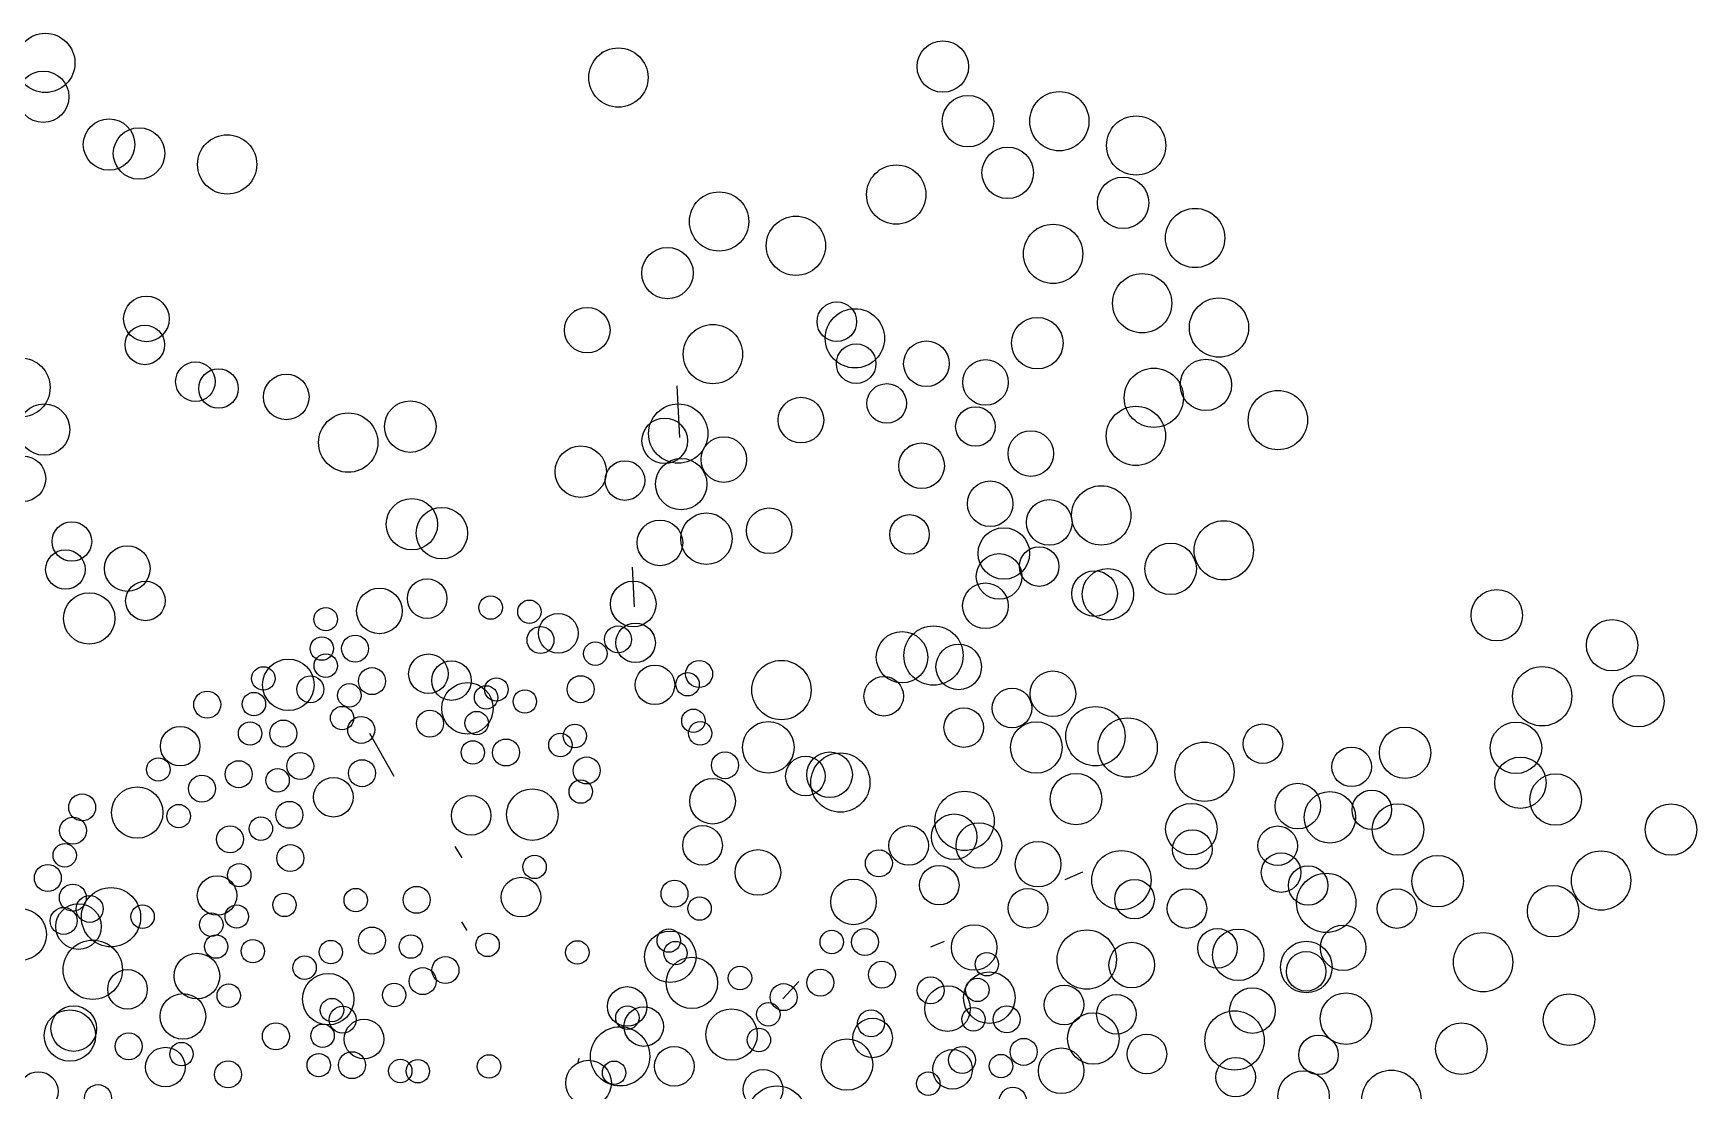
# Model space of a CAD drawing. Header units: millimetres. Extents: x 441156 to 441876, y 4514765 to 4515211.
# Drawn here: x 441453.253 to 441454.25, y 4514837.78 to 4514838.413 of the extents above; entities that cross this region are included whole.
import ezdxf

# ---------------------------------------------------------------- set-up
doc = ezdxf.new("R2010")
doc.units = ezdxf.units.MM
doc.layers.add('01_piscinas', color=254, linetype='Continuous')

msp = doc.modelspace()

# ---------------------------------------------------------------- linework, layer by layer
at = {"layer": '01_piscinas'}
for p, q in [((441453.59404336, 4514838.40156141, 0.00000053), (441453.59738083, 4514838.4030083, 0.00000053)), ((441453.85462649, 4514838.29595524, 0.00000053), (441453.85796396, 4514838.29740213, 0.00000053)), ((441453.57767797, 4514838.24679748, 0.00000053), (441453.58024525, 4514838.24791048, 0.00000053)), ((441453.64084923, 4514838.17105001, 0.00000053), (441453.63931939, 4514838.20201461, 0.00000053)), ((441453.77812653, 4514838.16556197, 0.00000053), (441453.78069381, 4514838.16667496, 0.00000053)), ((441453.61368248, 4514838.06948102, 0.00000053), (441453.61250569, 4514838.09329994, 0.00000053)), ((441453.46964601, 4514837.9678014, 0.00000053), (441453.45500595, 4514837.99371759, 0.00000053)), ((441453.50601955, 4514837.92589268, 0.00000053), (441453.51018609, 4514837.91907321, 0.00000053)), ((441453.76179866, 4514837.92394049, 0.00000053), (441453.76333851, 4514837.92333201, 0.00000053)), ((441453.87185982, 4514837.90618126, 0.00000053), (441453.88253972, 4514837.91081131, 0.00000053)), ((441453.50996734, 4514837.88089846, 0.00000053), (441453.51317238, 4514837.87565271, 0.00000053)), ((441453.79138294, 4514837.86573583, 0.00000053), (441453.79959825, 4514837.8692974, 0.00000053)), ((441453.70267284, 4514837.83468563, 0.00000053), (441453.71214645, 4514837.845144, 0.00000053)), ((441453.81167816, 4514837.80608208, 0.00000053), (441453.81321801, 4514837.80547359, 0.00000053)), ((441453.58037362, 4514837.79917656, 0.00000053), (441453.57951977, 4514837.7956407, 0.00000053))]:
    msp.add_line(p, q, dxfattribs=at)
for centre, radius in [((441453.26057129, 4514838.39536438, 0.00000053), 0.01775907), ((441453.60407618, 4514838.38659217, 0.00000053), 0.01775907), ((441453.79855041, 4514838.39318805, 0.00000053), 0.01541533), ((441453.25932328, 4514838.3750896, 0.00000053), 0.01541533), ((441453.81364196, 4514838.36048705, 0.00000053), 0.01541533), ((441453.86840645, 4514838.36045651, 0.00000053), 0.01775907), ((441453.29875641, 4514838.34646653, 0.00000053), 0.01541533), ((441453.91444678, 4514838.34590381, 0.00000053), 0.01775907), ((441453.31673359, 4514838.34112736, 0.00000053), 0.01541533), ((441453.3695703, 4514838.33456666, 0.00000053), 0.01775907), ((441453.83743818, 4514838.32953959, 0.00000053), 0.01541533), ((441453.77061599, 4514838.31650387, 0.00000053), 0.01775907), ((441453.90659157, 4514838.31155866, 0.00000053), 0.01541533), ((441453.66446488, 4514838.30036978, 0.00000053), 0.01775907), ((441453.71050521, 4514838.28581708, 0.00000053), 0.01775907), ((441453.94977928, 4514838.29047444, 0.00000053), 0.01775907), ((441453.86465931, 4514838.280986, 0.00000053), 0.01775907), ((441453.6334966, 4514838.26945286, 0.00000053), 0.01541533), ((441453.91805841, 4514838.25138027, 0.00000053), 0.01775907), ((441453.32116099, 4514838.24203054, 0.00000053), 0.01366082), ((441453.73499108, 4514838.24035644, 0.00000053), 0.01185795), ((441453.96409874, 4514838.23682757, 0.00000053), 0.01775907), ((441453.58539552, 4514838.23528268, 0.00000053), 0.01366082), ((441453.7458377, 4514838.23038771, 0.00000053), 0.01775907), ((441453.85519197, 4514838.22749515, 0.00000053), 0.01541533), ((441453.32020098, 4514838.22643455, 0.00000053), 0.01185795), ((441453.66071774, 4514838.22089927, 0.00000053), 0.01775907), ((441453.74659997, 4514838.21520182, 0.00000053), 0.01185795), ((441453.7887265, 4514838.21517833, 0.00000053), 0.01366082), ((441453.2456808, 4514838.2008926, 0.00000053), 0.01775907), ((441453.35053416, 4514838.2044168, 0.00000053), 0.01185795), ((441453.36436276, 4514838.20030975, 0.00000053), 0.01185795), ((441453.82414214, 4514838.20398394, 0.00000053), 0.01366082), ((441453.92504801, 4514838.19476362, 0.00000053), 0.01775907), ((441453.95624353, 4514838.20248241, 0.00000053), 0.01541533), ((441453.40500638, 4514838.19526306, 0.00000053), 0.01366082), ((441453.76490475, 4514838.19139608, 0.00000053), 0.01185795), ((441453.47933961, 4514838.17749135, 0.00000053), 0.01541533), ((441453.71350307, 4514838.18136861, 0.00000053), 0.01366082), ((441453.99943124, 4514838.1813982, 0.00000053), 0.01775907), ((441453.2597971, 4514838.17571441, 0.00000053), 0.01541533), ((441453.44213724, 4514838.1678949, 0.00000053), 0.01775907), ((441453.63184836, 4514838.16895777, 0.00000053), 0.01366082), ((441453.63993436, 4514838.17331252, 0.00000053), 0.01775907), ((441453.81809967, 4514838.17756459, 0.00000053), 0.01185795), ((441453.91431128, 4514838.17190976, 0.00000053), 0.01775907), ((441453.85132098, 4514838.16134596, 0.00000053), 0.01366082), ((441453.58153816, 4514838.15048597, 0.00000053), 0.01541533), ((441453.667264, 4514838.15776338, 0.00000053), 0.01366082), ((441453.78584409, 4514838.15404717, 0.00000053), 0.01366082), ((441453.24711228, 4514838.14626923, 0.00000053), 0.01366082), ((441453.60802662, 4514838.14517552, 0.00000053), 0.01185795), ((441453.64174458, 4514838.14305233, 0.00000053), 0.01541533), ((441453.82692032, 4514838.13127353, 0.00000053), 0.01366082), ((441453.8935279, 4514838.124323, 0.00000053), 0.01775907), ((441453.48032236, 4514838.11899704, 0.00000053), 0.01541533), ((441453.86233596, 4514838.12007914, 0.00000053), 0.01366082), ((441453.49829954, 4514838.11365788, 0.00000053), 0.01541533), ((441453.65683613, 4514838.11035134, 0.00000053), 0.01541533), ((441453.69444285, 4514838.1151254, 0.00000053), 0.01366082), ((441453.77856151, 4514838.11290036, 0.00000053), 0.01185795), ((441453.27648545, 4514838.10865549, 0.00000053), 0.01185795), ((441453.62896595, 4514838.10782661, 0.00000053), 0.01366082), ((441453.83513169, 4514838.10149646, 0.00000053), 0.01541533), ((441453.96694073, 4514838.10337071, 0.00000053), 0.01775907), ((441453.27259934, 4514838.09188144, 0.00000053), 0.01185795), ((441453.30970677, 4514838.09243686, 0.00000053), 0.01366082), ((441453.85629348, 4514838.09365979, 0.00000053), 0.01185795), ((441453.93510351, 4514838.09227678, 0.00000053), 0.01541533), ((441453.83229693, 4514838.08772226, 0.00000053), 0.01366082), ((441453.89748765, 4514838.07704031, 0.00000053), 0.01541533), ((441453.32056546, 4514838.07306902, 0.00000053), 0.01185795), ((441453.48944431, 4514838.0744359, 0.00000053), 0.01185795), ((441453.61297874, 4514838.07122141, 0.00000053), 0.01366082), ((441453.8240379, 4514838.07014237, 0.00000053), 0.01366082), ((441453.8895148, 4514838.07744116, 0.00000053), 0.01366082), ((441453.28689642, 4514838.06256994, 0.00000053), 0.01541533), ((441453.4608271, 4514838.06705401, 0.00000053), 0.01366082), ((441453.52751318, 4514838.06907062, 0.00000053), 0.00701654), ((441453.55072059, 4514838.06659433, 0.00000053), 0.00701654), ((441454.13060078, 4514838.06447598, 0.00000053), 0.01541533), ((441453.42862857, 4514838.06214282, 0.00000053), 0.00701654), ((441453.56805858, 4514838.05366253, 0.00000053), 0.01185795), ((441453.44624475, 4514838.04450698, 0.00000053), 0.00808333), ((441453.55738236, 4514838.04961583, 0.00000053), 0.00808333), ((441453.60383672, 4514838.04998814, 0.00000053), 0.00808333), ((441453.61437121, 4514838.04794435, 0.00000053), 0.01185795), ((441453.7741057, 4514838.03931488, 0.00000053), 0.01541533), ((441453.79297345, 4514838.04033872, 0.00000053), 0.01775907), ((441454.19975417, 4514838.04649504, 0.00000053), 0.01541533), ((441453.42632694, 4514838.04452351, 0.00000053), 0.00701654), ((441453.59025449, 4514838.04146233, 0.00000053), 0.00701654), ((441453.80805069, 4514838.03353717, 0.00000053), 0.01366082), ((441453.39126445, 4514838.02663973, 0.00000053), 0.00701654), ((441453.4062396, 4514838.02280196, 0.00000053), 0.01541533), ((441453.42866163, 4514838.03425208, 0.00000053), 0.00701654), ((441453.45637908, 4514838.02500505, 0.00000053), 0.00808333), ((441453.49020027, 4514838.02944028, 0.00000053), 0.01185795), ((441453.50402887, 4514838.02533323, 0.00000053), 0.01185795), ((441453.6259801, 4514838.02278973, 0.00000053), 0.01185795), ((441453.6524758, 4514838.02927431, 0.00000053), 0.00808333), ((441453.70180354, 4514838.01967786, 0.00000053), 0.01775907), ((441454.15782191, 4514838.01592239, 0.00000053), 0.01775907), ((441453.41946107, 4514838.02013533, 0.00000053), 0.00808333), ((441453.44279685, 4514838.01647923, 0.00000053), 0.00701654), ((441453.51360064, 4514838.00868848, 0.00000053), 0.01541533), ((441453.52477334, 4514838.01527276, 0.00000053), 0.00701654), ((441453.53097017, 4514838.0199993, 0.00000053), 0.00701654), ((441453.5814262, 4514838.02018962, 0.00000053), 0.00808333), ((441453.64554866, 4514838.02315052, 0.00000053), 0.00701654), ((441453.76313053, 4514838.01597829, 0.00000053), 0.01185795), ((441453.8645221, 4514838.01742002, 0.00000053), 0.01366082), ((441454.21550365, 4514838.0130217, 0.00000053), 0.01541533), ((441453.35759285, 4514838.01094958, 0.00000053), 0.00808333), ((441453.38559684, 4514838.01125765, 0.00000053), 0.00701654), ((441453.54798075, 4514838.01279647, 0.00000053), 0.00701654), ((441453.84003193, 4514838.00888623, 0.00000053), 0.01185795), ((441453.43846973, 4514838.00288479, 0.00000053), 0.00701654), ((441453.44991088, 4514837.99579324, 0.00000053), 0.00808333), ((441453.49110174, 4514837.9995826, 0.00000053), 0.00808333), ((441453.51910572, 4514837.99989067, 0.00000053), 0.00701654), ((441453.64902789, 4514838.00124656, 0.00000053), 0.00701654), ((441453.81109665, 4514837.99716587, 0.00000053), 0.01185795), ((441453.89000208, 4514837.99203064, 0.00000053), 0.01775907), ((441453.90935675, 4514837.98524105, 0.00000053), 0.01775907), ((441453.34141109, 4514837.98603482, 0.00000053), 0.01185795), ((441453.3832952, 4514837.99363834, 0.00000053), 0.00701654), ((441453.40321302, 4514837.99362181, 0.00000053), 0.00808333), ((441453.56933395, 4514837.98676948, 0.00000053), 0.00701654), ((441453.5779783, 4514837.99216187, 0.00000053), 0.00701654), ((441453.65309545, 4514837.99374217, 0.00000053), 0.00701654), ((441453.69394833, 4514837.98533271, 0.00000053), 0.01541533), ((441453.85459226, 4514837.98527158, 0.00000053), 0.01541533), ((441453.99041445, 4514837.987501, 0.00000053), 0.01185795), ((441454.07564249, 4514837.98209965, 0.00000053), 0.01541533), ((441454.14210317, 4514837.9850254, 0.00000053), 0.01541533), ((441453.51680409, 4514837.98227136, 0.00000053), 0.00701654), ((441453.5367219, 4514837.98225484, 0.00000053), 0.00808333), ((441453.66798943, 4514837.97462505, 0.00000053), 0.00808333), ((441453.73070111, 4514837.96893388, 0.00000053), 0.01366082), ((441453.95539708, 4514837.97068834, 0.00000053), 0.01775907), ((441454.04360936, 4514837.97366951, 0.00000053), 0.01185795), ((441453.3282827, 4514837.9720716, 0.00000053), 0.00701654), ((441453.37642933, 4514837.96925017, 0.00000053), 0.00808333), ((441453.39976511, 4514837.96559407, 0.00000053), 0.00701654), ((441453.41334734, 4514837.97411988, 0.00000053), 0.00808333), ((441453.45041829, 4514837.96986687, 0.00000053), 0.00808333), ((441453.58509233, 4514837.97147588, 0.00000053), 0.00808333), ((441453.71618746, 4514837.96814631, 0.00000053), 0.01185795), ((441453.73713604, 4514837.96424849, 0.00000053), 0.01775907), ((441454.14479588, 4514837.96411872, 0.00000053), 0.01541533), ((441453.35442433, 4514837.96062347, 0.00000053), 0.00808333), ((441453.43321354, 4514837.95544406, 0.00000053), 0.01185795), ((441453.58153205, 4514837.95882891, 0.00000053), 0.00701654), ((441453.66057041, 4514837.9530409, 0.00000053), 0.01366082), ((441453.87838847, 4514837.95432412, 0.00000053), 0.01541533), ((441454.01135378, 4514837.95015208, 0.00000053), 0.01366082), ((441454.16589939, 4514837.95407794, 0.00000053), 0.01541533), ((441453.28265115, 4514837.94933901, 0.00000053), 0.00808333), ((441453.31565105, 4514837.94626093, 0.00000053), 0.01541533), ((441453.40687914, 4514837.94490808, 0.00000053), 0.00808333), ((441453.51579895, 4514837.94458753, 0.00000053), 0.01185795), ((441453.55248841, 4514837.94504002, 0.00000053), 0.01541533), ((441453.81156628, 4514837.94128841, 0.00000053), 0.01775907), ((441454.03058805, 4514837.94341409, 0.00000053), 0.01541533), ((441454.05572434, 4514837.94792079, 0.00000053), 0.01185795), ((441453.27714728, 4514837.93544385, 0.00000053), 0.00808333), ((441453.34048079, 4514837.94413104, 0.00000053), 0.00701654), ((441453.38977038, 4514837.93661754, 0.00000053), 0.00701654), ((441453.80533852, 4514837.93177381, 0.00000053), 0.01366082), ((441453.94754186, 4514837.93634319, 0.00000053), 0.01541533), ((441454.0713954, 4514837.93612241, 0.00000053), 0.01541533), ((441454.23505278, 4514837.936097, 0.00000053), 0.01541533), ((441453.37130881, 4514837.93025196, 0.00000053), 0.00808333), ((441453.65452794, 4514837.92662156, 0.00000053), 0.01185795), ((441453.77810019, 4514837.92657454, 0.00000053), 0.01185795), ((441453.82022673, 4514837.92655105, 0.00000053), 0.01366082), ((441453.94813883, 4514837.92413459, 0.00000053), 0.01185795), ((441453.99926244, 4514837.92638516, 0.00000053), 0.01185795), ((441453.27217894, 4514837.92066082, 0.00000053), 0.00701654), ((441453.40738656, 4514837.91898171, 0.00000053), 0.00808333), ((441453.68774926, 4514837.91040293, 0.00000053), 0.01366082), ((441453.76020987, 4514837.91589355, 0.00000053), 0.00808333), ((441453.85564237, 4514837.91535666, 0.00000053), 0.01366082), ((441453.90560961, 4514837.90577053, 0.00000053), 0.01775907), ((441454.19312052, 4514837.90552435, 0.00000053), 0.01775907), ((441453.26206665, 4514837.90709308, 0.00000053), 0.00808333), ((441453.37679503, 4514837.90876721, 0.00000053), 0.00701654), ((441453.55383833, 4514837.91369129, 0.00000053), 0.00701654), ((441453.79640498, 4514837.9027688, 0.00000053), 0.01185795), ((441454.00133375, 4514837.9103031, 0.00000053), 0.01185795), ((441454.01756722, 4514837.90257943, 0.00000053), 0.01185795), ((441454.09519162, 4514837.90517495, 0.00000053), 0.01541533), ((441453.27705258, 4514837.89527385, 0.00000053), 0.00808333), ((441453.36353004, 4514837.89656635, 0.00000053), 0.01185795), ((441453.54571262, 4514837.89562718, 0.00000053), 0.01185795), ((441453.6377017, 4514837.89762582, 0.00000053), 0.00808333), ((441453.74500329, 4514837.89274133, 0.00000053), 0.01366082), ((441453.91348158, 4514837.89437647, 0.00000053), 0.01185795), ((441454.02836943, 4514837.89213924, 0.00000053), 0.01775907), ((441454.16434501, 4514837.88719402, 0.00000053), 0.01541533), ((441453.28715054, 4514837.88856217, 0.00000053), 0.00808333), ((441453.29993812, 4514837.88357901, 0.00000053), 0.01775907), ((441453.40393865, 4514837.89095396, 0.00000053), 0.00701654), ((441453.44662173, 4514837.8938156, 0.00000053), 0.00701654), ((441453.48312384, 4514837.89399068, 0.00000053), 0.00808333), ((441453.65276395, 4514837.88874083, 0.00000053), 0.00701654), ((441453.84959989, 4514837.88893731, 0.00000053), 0.01185795), ((441453.94487184, 4514837.88876748, 0.00000053), 0.01185795), ((441454.07076214, 4514837.88874794, 0.00000053), 0.01185795), ((441453.2458308, 4514837.87321101, 0.00000053), 0.01541533), ((441453.27154872, 4514837.88137869, 0.00000053), 0.00808333), ((441453.28044898, 4514837.87798783, 0.00000053), 0.01366082), ((441453.31884021, 4514837.8839129, 0.00000053), 0.00701654), ((441453.36005732, 4514837.87908622, 0.00000053), 0.00701654), ((441453.37530564, 4514837.88399703, 0.00000053), 0.00701654), ((441453.36295023, 4514837.86599311, 0.00000053), 0.00701654), ((441453.45634015, 4514837.86961903, 0.00000053), 0.00808333), ((441453.47967594, 4514837.86596293, 0.00000053), 0.00701654), ((441453.52565886, 4514837.86700241, 0.00000053), 0.00701654), ((441453.63519244, 4514837.8598906, 0.00000053), 0.01541533), ((441453.63425379, 4514837.86959807, 0.00000053), 0.00701654), ((441453.73197745, 4514837.86872315, 0.00000053), 0.00701654), ((441453.75189526, 4514837.86870662, 0.00000053), 0.00808333), ((441453.81734431, 4514837.86541989, 0.00000053), 0.01366082), ((441453.88482623, 4514837.85818378, 0.00000053), 0.01775907), ((441453.96317663, 4514837.86496174, 0.00000053), 0.01185795), ((441453.97562976, 4514837.86103777, 0.00000053), 0.01541533), ((441454.03850655, 4514837.86523051, 0.00000053), 0.01366082), ((441454.12241275, 4514837.85662136, 0.00000053), 0.01775907), ((441453.28901851, 4514837.85212679, 0.00000053), 0.01775907), ((441453.38493962, 4514837.8632319, 0.00000053), 0.00701654), ((441453.43168787, 4514837.8627077, 0.00000053), 0.00701654), ((441453.57944969, 4514837.8624812, 0.00000053), 0.00701654), ((441453.63832135, 4514837.86209368, 0.00000053), 0.00701654), ((441453.91177494, 4514837.85493427, 0.00000053), 0.01366082), ((441454.0164371, 4514837.85374609, 0.00000053), 0.01541533), ((441454.01637154, 4514837.85113026, 0.00000053), 0.01185795), ((441453.35144317, 4514837.84834948, 0.00000053), 0.01366082), ((441453.41594829, 4514837.85333613, 0.00000053), 0.00701654), ((441453.48678997, 4514837.84527694, 0.00000053), 0.00808333), ((441453.50042739, 4514837.85188539, 0.00000053), 0.00808333), ((441453.64813446, 4514837.84421211, 0.00000053), 0.01541533), ((441453.67696495, 4514837.84715641, 0.00000053), 0.00701654), ((441453.76202959, 4514837.84920469, 0.00000053), 0.00808333), ((441453.82492449, 4514837.8554247, 0.00000053), 0.00701654), ((441453.30982215, 4514837.84037409, 0.00000053), 0.01185795), ((441453.37049702, 4514837.83658476, 0.00000053), 0.00701654), ((441453.43013202, 4514837.83449459, 0.00000053), 0.01541533), ((441453.4696812, 4514837.83698641, 0.00000053), 0.00701654), ((441453.70310657, 4514837.83570828, 0.00000053), 0.00808333), ((441453.72511158, 4514837.84433497, 0.00000053), 0.00808333), ((441453.79125289, 4514837.83973454, 0.00000053), 0.00808333), ((441453.82643002, 4514837.83535723, 0.00000053), 0.01541533), ((441453.81925687, 4514837.84004262, 0.00000053), 0.00701654), ((441453.87120597, 4514837.83101006, 0.00000053), 0.01185795), ((441453.34304347, 4514837.82415546, 0.00000053), 0.01366082), ((441453.43241905, 4514837.82795471, 0.00000053), 0.00701654), ((441453.60933111, 4514837.83012763, 0.00000053), 0.01185795), ((441453.8013571, 4514837.82881469, 0.00000053), 0.01366082), ((441453.90259623, 4514837.82540108, 0.00000053), 0.01185795), ((441453.98411596, 4514837.82761283, 0.00000053), 0.01366082), ((441454.04023332, 4514837.82279863, 0.00000053), 0.01541533), ((441454.17392906, 4514837.82222023, 0.00000053), 0.01541533), ((441453.27531927, 4514837.81266863, 0.00000053), 0.01541533), ((441453.27756657, 4514837.81685667, 0.00000053), 0.01366082), ((441453.43882118, 4514837.82221163, 0.00000053), 0.00808333), ((441453.60946151, 4514837.8233845, 0.00000053), 0.00701654), ((441453.61928651, 4514837.81806725, 0.00000053), 0.01185795), ((441453.67193068, 4514837.81326465, 0.00000053), 0.01541533), ((441453.69394993, 4514837.82538638, 0.00000053), 0.00701654), ((441453.75643694, 4514837.81125581, 0.00000053), 0.01185795), ((441453.75556139, 4514837.81999288, 0.00000053), 0.00808333), ((441453.81695524, 4514837.82242331, 0.00000053), 0.00701654), ((441453.83687305, 4514837.82240678, 0.00000053), 0.00808333), ((441453.88878598, 4514837.81090109, 0.00000053), 0.01541533), ((441453.97341113, 4514837.80976291, 0.00000053), 0.01775907), ((441453.31049567, 4514837.80623376, 0.00000053), 0.00808333), ((441453.39874745, 4514837.81226455, 0.00000053), 0.00808333), ((441453.42675143, 4514837.81257263, 0.00000053), 0.00701654), ((441453.45159232, 4514837.81059223, 0.00000053), 0.01185795), ((441453.60510849, 4514837.80022894, 0.00000053), 0.01775907), ((441453.68828231, 4514837.8100043, 0.00000053), 0.00701654), ((441453.92090102, 4514837.80159534, 0.00000053), 0.01185795), ((441454.02374389, 4514837.80115042, 0.00000053), 0.01185795), ((441454.10938671, 4514837.80481769, 0.00000053), 0.01541533), ((441453.33250559, 4514837.79380304, 0.00000053), 0.01185795), ((441453.34218534, 4514837.8015845, 0.00000053), 0.00701654), ((441453.44436762, 4514837.79493679, 0.00000053), 0.00808333), ((441453.63759129, 4514837.79426152, 0.00000053), 0.01185795), ((441453.74108407, 4514837.79528372, 0.00000053), 0.01541533), ((441453.80440306, 4514837.79244339, 0.00000053), 0.01185795), ((441453.81008937, 4514837.79803513, 0.00000053), 0.00808333), ((441453.84700738, 4514837.80290485, 0.00000053), 0.00808333), ((441453.86949933, 4514837.79156787, 0.00000053), 0.01366082), ((441453.37011097, 4514837.78939862, 0.00000053), 0.00808333), ((441453.4244498, 4514837.79495332, 0.00000053), 0.00701654), ((441453.47333824, 4514837.79147024, 0.00000053), 0.00701654), ((441453.48384948, 4514837.79132283, 0.00000053), 0.00701654), ((441453.52653256, 4514837.79418447, 0.00000053), 0.00701654), ((441453.58618961, 4514837.78423404, 0.00000053), 0.01366082), ((441453.60149226, 4514837.7903831, 0.00000053), 0.00701654), ((441453.83342515, 4514837.79437904, 0.00000053), 0.00701654), ((441453.97409593, 4514837.78776385, 0.00000053), 0.01185795), ((441453.25636595, 4514837.77913782, 0.00000053), 0.01185795), ((441453.29218317, 4514837.77518077, 0.00000053), 0.00808333), ((441453.69078621, 4514837.78043003, 0.00000053), 0.01185795), ((441453.7898262, 4514837.78386613, 0.00000053), 0.00701654), ((441454.0147752, 4514837.77616671, 0.00000053), 0.01541533), ((441454.06745446, 4514837.77424504, 0.00000053), 0.01775907), ((441453.69915182, 4514837.76471106, 0.00000053), 0.01775907), ((441453.84053918, 4514837.77369305, 0.00000053), 0.00808333)]:
    msp.add_circle(centre, radius, dxfattribs=at)

doc.saveas('drawing.dxf')
